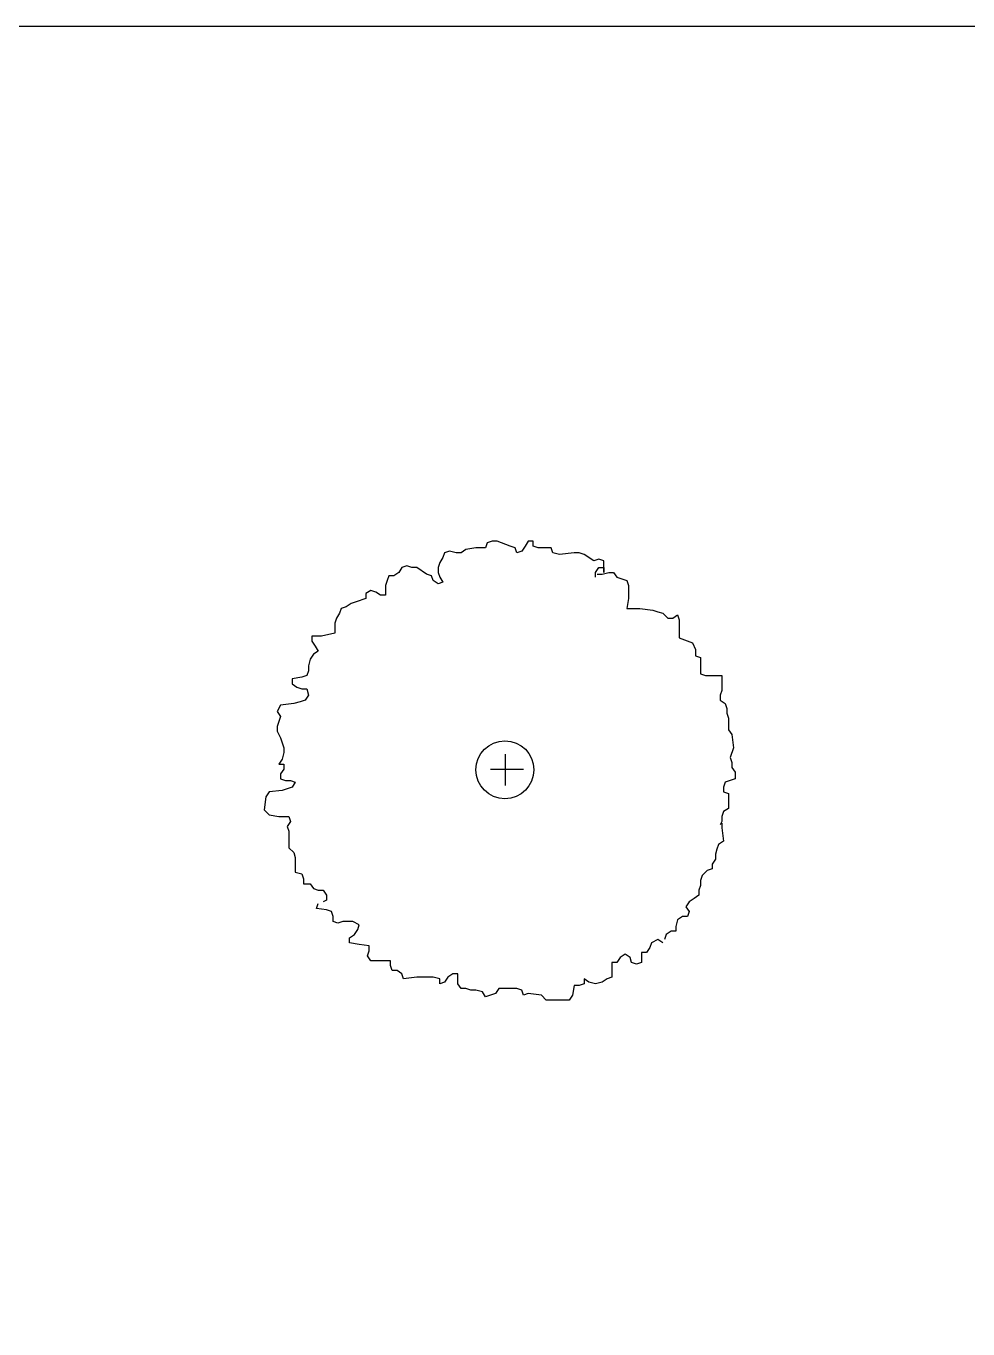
# Model space of a CAD drawing. Header units: millimetres. Extents: x 21129 to 2803301, y -510327 to 166837.
# Drawn here: x 259642 to 263721, y -106410 to -100763 of the extents above; entities that cross this region are included whole.
import ezdxf

# ---------------------------------------------------------------- set-up
doc = ezdxf.new("R2010")
doc.units = ezdxf.units.MM
doc.layers.add('....01_TNT_A_DRAWING', color=7, linetype='Continuous')
doc.layers.add('....13_TNT_F_TREE', color=76, linetype='Continuous', transparency=0.5)

# ---------------------------------------------------------------- blocks, each defined once
blk = doc.blocks.new('.TNT_KHUNG LAYOUT_2')
at = {"color": 14}
blk.add_lwpolyline([(15, 312), (435, 312), (435, 15), (15, 15)], close=True, dxfattribs=at)
blk = doc.blocks.new('mb-cay10')
for p, q in [((-39.1, 490.1), (-42.6, 479.4)), ((-28.4, 493.6), (-39.1, 490.1)), ((-17.8, 493.6), (-28.4, 493.6)), ((10.7, 483), (-17.8, 493.6)), ((21.3, 479.4), (10.7, 483)), ((42.6, 483), (35.5, 472.3)), ((49.8, 493.6), (42.6, 483)), ((60.4, 493.6), (49.8, 493.6)), ((60.4, 483), (60.4, 493.6)), ((71.1, 479.4), (60.4, 483)), ((-135, 458.1), (-142.2, 447.5)), ((-131.5, 468.8), (-135, 458.1)), ((-120.8, 472.3), (-131.5, 468.8)), ((-106.6, 468.8), (-120.8, 472.3)), ((-96, 468.8), (-106.6, 468.8)), ((-85.3, 475.9), (-96, 468.8)), ((-64, 479.4), (-85.3, 475.9)), ((-42.6, 479.4), (-64, 479.4)), ((24.9, 468.8), (21.3, 479.4)), ((35.5, 472.3), (24.9, 468.8)), ((99.5, 479.4), (71.1, 479.4)), ((103.1, 468.8), (99.5, 479.4)), ((117.3, 465.2), (103.1, 468.8)), ((149.3, 468.8), (117.3, 465.2)), ((159.9, 468.8), (149.3, 468.8)), ((170.6, 465.2), (159.9, 468.8)), ((191.9, 451), (170.6, 465.2)), ((202.6, 454.6), (191.9, 451)), ((213.2, 451), (202.6, 454.6)), ((-231, 426.1), (-241.7, 419)), ((-223.9, 436.8), (-231, 426.1)), ((-213.2, 440.3), (-223.9, 436.8)), ((-202.6, 436.8), (-213.2, 440.3)), ((-191.9, 436.8), (-202.6, 436.8)), ((-170.6, 422.6), (-191.9, 436.8)), ((-142.2, 447.5), (-145.7, 436.8)), ((-145.7, 436.8), (-145.7, 426.1)), ((-145.7, 426.1), (-142.2, 415.5)), ((195.5, 426.1), (202.6, 436.8)), ((195.5, 415.5), (195.5, 426.1)), ((202.6, 436.8), (213.2, 436.8)), ((209.7, 422.6), (223.9, 426.1)), ((213.2, 426.1), (213.2, 451)), ((213.2, 436.8), (213.2, 426.1)), ((223.9, 426.1), (234.5, 426.1)), ((234.5, 426.1), (241.7, 415.5)), ((-255.9, 408.4), (-259.4, 397.7)), ((-259.4, 397.7), (-259.4, 376.4)), ((-252.3, 419), (-255.9, 408.4)), ((-241.7, 419), (-252.3, 419)), ((-159.9, 419), (-170.6, 422.6)), ((-156.4, 408.4), (-159.9, 419)), ((-145.7, 401.3), (-156.4, 408.4)), ((-135, 404.8), (-145.7, 401.3)), ((-142.2, 415.5), (-135, 404.8)), ((199, 422.6), (209.7, 422.6)), ((241.7, 415.5), (252.3, 411.9)), ((252.3, 411.9), (263, 408.4)), ((263, 408.4), (266.5, 397.7)), ((266.5, 397.7), (266.5, 369.3)), ((-302.1, 369.3), (-323.4, 362.2)), ((-291.4, 387.1), (-302.1, 380)), ((-302.1, 380), (-302.1, 369.3)), ((-280.7, 383.5), (-291.4, 387.1)), ((-270.1, 376.4), (-280.7, 383.5)), ((-259.4, 376.4), (-270.1, 376.4)), ((266.5, 369.3), (263, 348)), ((-355.4, 348), (-358.9, 337.4)), ((-344.7, 351.6), (-355.4, 348)), ((-334.1, 358.7), (-344.7, 351.6)), ((-323.4, 362.2), (-334.1, 358.7)), ((263, 348), (291.4, 348)), ((291.4, 348), (319.8, 344.5)), ((319.8, 344.5), (330.5, 340.9)), ((330.5, 340.9), (341.2, 337.4)), ((-366, 326.7), (-369.6, 316.1)), ((-369.6, 316.1), (-369.6, 294.7)), ((-358.9, 337.4), (-366, 326.7)), ((341.2, 337.4), (351.8, 326.7)), ((351.8, 326.7), (362.5, 326.7)), ((362.5, 326.7), (373.1, 333.8)), ((373.1, 333.8), (376.7, 323.2)), ((376.7, 323.2), (376.7, 284.1)), ((-398, 287.6), (-419.3, 287.6)), ((-419.3, 287.6), (-419.3, 277)), ((-369.6, 294.7), (-398, 287.6)), ((376.7, 284.1), (405.1, 273.4)), ((-419.3, 277), (-412.2, 266.3)), ((-405.1, 255.7), (-415.8, 248.6)), ((-412.2, 266.3), (-405.1, 255.7)), ((405.1, 273.4), (412.2, 259.2)), ((412.2, 259.2), (412.2, 245)), ((-422.9, 237.9), (-426.5, 223.7)), ((-415.8, 248.6), (-422.9, 237.9)), ((412.2, 245), (422.9, 241.5)), ((422.9, 241.5), (422.9, 206)), ((-440.7, 198.9), (-462, 195.3)), ((-430, 202.4), (-440.7, 198.9)), ((-426.5, 213.1), (-430, 202.4)), ((-426.5, 223.7), (-426.5, 213.1)), ((422.9, 206), (433.6, 202.4)), ((433.6, 202.4), (469.1, 202.4)), ((469.1, 202.4), (469.1, 170.5)), ((-462, 195.3), (-462, 184.7)), ((-462, 184.7), (-451.3, 177.6)), ((-451.3, 177.6), (-440.7, 174)), ((-440.7, 174), (-430, 174)), ((-430, 174), (-426.5, 159.8)), ((469.1, 170.5), (465.5, 159.8)), ((-458.4, 142), (-486.9, 138.5)), ((-444.2, 145.6), (-458.4, 142)), ((-433.6, 149.2), (-444.2, 145.6)), ((-426.5, 159.8), (-433.6, 149.2)), ((465.5, 159.8), (465.5, 149.2)), ((465.5, 149.2), (476.2, 142)), ((476.2, 142), (479.8, 131.4)), ((-486.9, 138.5), (-494, 124.3)), ((-494, 124.3), (-486.9, 113.6)), ((-486.9, 113.6), (-494, 92.3)), ((479.8, 131.4), (479.8, 120.7)), ((479.8, 120.7), (483.3, 110.1)), ((-494, 92.3), (-494, 81.7)), ((483.3, 110.1), (483.3, 85.2)), ((483.3, 85.2), (490.4, 74.6)), ((-494, 81.7), (-486.9, 67.5)), ((-486.9, 67.5), (-483.3, 56.8)), ((-483.3, 56.8), (-479.8, 46.2)), ((490.4, 74.6), (494, 46.2)), ((-479.8, 35.5), (-483.3, 21.3)), ((-479.8, 46.2), (-479.8, 35.5)), ((0, 32), (0, -35.5)), ((494, 46.2), (486.9, 24.9)), ((-483.3, 21.3), (-490.4, 10.7)), ((-490.4, 10.7), (-479.8, 10.7)), ((-479.8, 0), (-486.9, -10.7)), ((-479.8, 10.7), (-479.8, 0)), ((-32, 0), (39.1, 0)), ((486.9, 24.9), (490.4, 14.2)), ((490.4, 14.2), (490.4, 3.6)), ((490.4, 3.6), (497.5, -7.1)), ((-486.9, -10.7), (-486.9, -21.3)), ((-486.9, -21.3), (-476.2, -24.9)), ((-476.2, -24.9), (-465.5, -24.9)), ((-465.5, -24.9), (-454.9, -28.4)), ((497.5, -21.3), (476.2, -28.4)), ((497.5, -7.1), (497.5, -21.3)), ((-511.7, -49.7), (-518.9, -60.4)), ((-483.3, -46.2), (-511.7, -49.7)), ((-462, -39.1), (-483.3, -46.2)), ((-454.9, -28.4), (-462, -39.1)), ((476.2, -28.4), (472.7, -39.1)), ((472.7, -39.1), (472.7, -49.7)), ((472.7, -49.7), (483.3, -53.3)), ((483.3, -53.3), (483.3, -85.2)), ((-518.9, -60.4), (-522.4, -88.8)), ((-522.4, -88.8), (-511.7, -99.4)), ((-511.7, -99.4), (-490.4, -103)), ((-490.4, -103), (-469.1, -103)), ((-469.1, -103), (-465.5, -113.6)), ((472.7, -92.3), (469.1, -103)), ((469.1, -103), (469.1, -113.6)), ((483.3, -85.2), (472.7, -92.3)), ((-465.5, -113.6), (-472.7, -124.3)), ((-472.7, -124.3), (-469.1, -134.9)), ((-469.1, -134.9), (-469.1, -170.5)), ((469.1, -113.6), (465.5, -120.7)), ((469.1, -117.2), (469.1, -127.8)), ((469.1, -127.8), (472.7, -156.3)), ((462, -163.4), (458.4, -174)), ((472.7, -156.3), (462, -163.4)), ((-469.1, -170.5), (-458.4, -181.1)), ((-458.4, -181.1), (-454.9, -191.8)), ((-454.9, -191.8), (-454.9, -223.7)), ((454.9, -195.3), (447.8, -206)), ((458.4, -174), (454.9, -184.7)), ((454.9, -184.7), (454.9, -195.3)), ((-454.9, -223.7), (-440.7, -227.3)), ((437.1, -220.2), (426.5, -230.8)), ((447.8, -216.6), (437.1, -220.2)), ((447.8, -206), (447.8, -216.6)), ((-440.7, -227.3), (-437.1, -237.9)), ((-437.1, -237.9), (-437.1, -248.6)), ((-437.1, -248.6), (-422.9, -248.6)), ((-422.9, -248.6), (-415.8, -259.2)), ((422.9, -252.1), (419.3, -262.8)), ((426.5, -230.8), (422.9, -241.5)), ((422.9, -241.5), (422.9, -252.1)), ((-415.8, -259.2), (-405.1, -262.8)), ((-405.1, -262.8), (-394.5, -262.8)), ((-394.5, -262.8), (-387.4, -273.4)), ((-387.4, -273.4), (-387.4, -284.1)), ((408.7, -280.5), (398, -287.6)), ((419.3, -273.4), (408.7, -280.5)), ((419.3, -262.8), (419.3, -273.4)), ((-408.7, -301.9), (-405.1, -291.2)), ((-387.4, -305.4), (-408.7, -301.9)), ((-387.4, -284.1), (-394.5, -287.6)), ((-376.7, -309), (-387.4, -305.4)), ((-373.1, -319.6), (-376.7, -309)), ((398, -287.6), (390.9, -298.3)), ((390.9, -298.3), (398, -309)), ((398, -309), (394.5, -319.6)), ((-373.1, -330.3), (-373.1, -319.6)), ((-362.5, -333.8), (-373.1, -330.3)), ((-351.8, -330.3), (-362.5, -333.8)), ((-330.5, -330.3), (-351.8, -330.3)), ((-316.3, -337.4), (-330.5, -330.3)), ((-319.8, -348), (-316.3, -337.4)), ((373.1, -326.7), (369.6, -340.9)), ((383.8, -319.6), (373.1, -326.7)), ((394.5, -319.6), (383.8, -319.6)), ((-337.6, -365.8), (-326.9, -358.7)), ((-337.6, -376.4), (-337.6, -365.8)), ((-326.9, -358.7), (-319.8, -348)), ((348.3, -358.7), (344.7, -369.3)), ((358.9, -351.6), (348.3, -358.7)), ((369.6, -351.6), (358.9, -351.6)), ((369.6, -340.9), (369.6, -351.6)), ((-316.3, -380), (-337.6, -376.4)), ((-295, -383.5), (-316.3, -380)), ((-298.5, -404.8), (-295, -394.2)), ((-295, -394.2), (-295, -383.5)), ((312.7, -387.1), (305.6, -397.7)), ((316.3, -376.4), (312.7, -387.1)), ((330.5, -369.3), (316.3, -376.4)), ((341.2, -376.4), (330.5, -369.3)), ((-291.4, -415.5), (-298.5, -404.8)), ((-248.8, -415.5), (-291.4, -415.5)), ((-248.8, -426.1), (-248.8, -415.5)), ((241.7, -419), (231, -419)), ((231, -419), (231, -451)), ((248.8, -408.4), (241.7, -419)), ((259.4, -401.3), (248.8, -408.4)), ((270.1, -408.4), (259.4, -401.3)), ((273.6, -419), (270.1, -408.4)), ((284.3, -422.6), (273.6, -419)), ((295, -419), (284.3, -422.6)), ((305.6, -397.7), (295, -397.7)), ((295, -397.7), (295, -419)), ((-245.2, -436.8), (-248.8, -426.1)), ((-234.5, -436.8), (-245.2, -436.8)), ((-223.9, -443.9), (-234.5, -436.8)), ((-220.3, -454.6), (-223.9, -443.9)), ((-191.9, -451), (-220.3, -454.6)), ((-156.4, -451), (-191.9, -451)), ((-142.2, -454.6), (-156.4, -451)), ((-124.4, -451), (-131.5, -461.7)), ((-113.7, -443.9), (-124.4, -451)), ((-103.1, -443.9), (-113.7, -443.9)), ((-103.1, -465.2), (-103.1, -443.9)), ((231, -451), (220.3, -454.6)), ((-142.2, -465.2), (-142.2, -454.6)), ((-131.5, -461.7), (-142.2, -465.2)), ((-96, -475.9), (-103.1, -465.2)), ((-85.3, -475.9), (-96, -475.9)), ((-74.6, -479.4), (-85.3, -475.9)), ((-64, -479.4), (-74.6, -479.4)), ((-49.8, -483), (-64, -479.4)), ((-14.2, -475.9), (-21.3, -486.5)), ((24.9, -475.9), (-14.2, -475.9)), ((35.5, -479.4), (24.9, -475.9)), ((39.1, -490.1), (35.5, -479.4)), ((149.3, -468.8), (145.7, -490.1)), ((159.9, -468.8), (149.3, -468.8)), ((170.6, -465.2), (159.9, -468.8)), ((181.2, -461.7), (170.6, -454.6)), ((170.6, -454.6), (170.6, -465.2)), ((195.5, -465.2), (181.2, -461.7)), ((209.7, -461.7), (195.5, -465.2)), ((220.3, -454.6), (209.7, -461.7)), ((-42.6, -493.6), (-49.8, -483)), ((-32, -490.1), (-42.6, -493.6)), ((-21.3, -486.5), (-32, -490.1)), ((49.8, -486.5), (39.1, -490.1)), ((78.2, -490.1), (49.8, -486.5)), ((88.8, -500.7), (78.2, -490.1)), ((138.6, -500.7), (88.8, -500.7)), ((145.7, -490.1), (138.6, -500.7))]:
    blk.add_line(p, q)
blk.add_circle((-0.9, -1.6), 62.8)

msp = doc.modelspace()

# ---------------------------------------------------------------- block references
at = {"layer": '....01_TNT_A_DRAWING', "xscale": 200, "yscale": 200, "zscale": 200}
msp.add_blockref('.TNT_KHUNG LAYOUT_2', (218892.4, -163162.9), dxfattribs=at)
at = {"layer": '....13_TNT_F_TREE', "xscale": 2, "yscale": 2, "zscale": 2}
msp.add_blockref('mb-cay10', (261717.6, -103982.9), dxfattribs=at)

doc.saveas('drawing.dxf')
